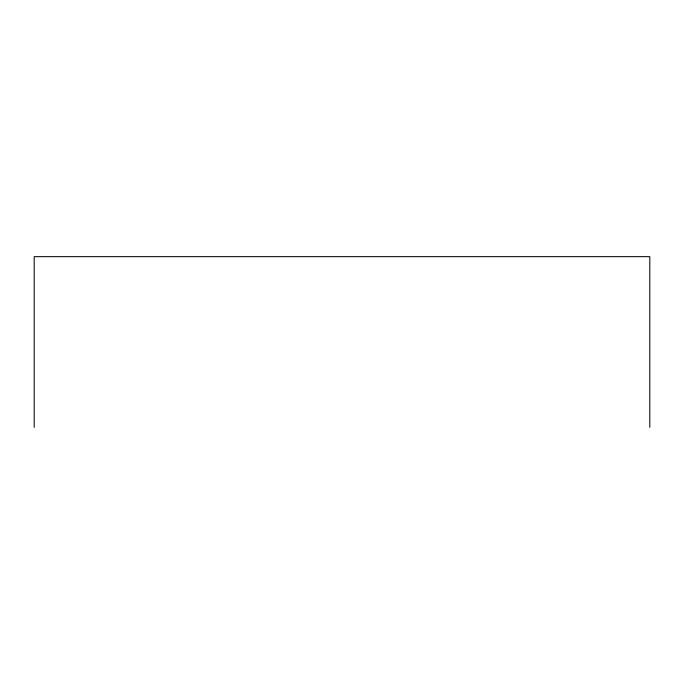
<?xml version="1.0" encoding="UTF-8"?>
<svg xmlns="http://www.w3.org/2000/svg" width="684" height="684" viewBox="0 0 684 684"><rect width="100%" height="100%" fill="white"/><g stroke="black" fill="none" stroke-linecap="round" stroke-linejoin="round"><path stroke-width="1.03" d="M649.8 427.338L649.8 256.662L34.2 256.662L34.2 427.338"/></g></svg>
